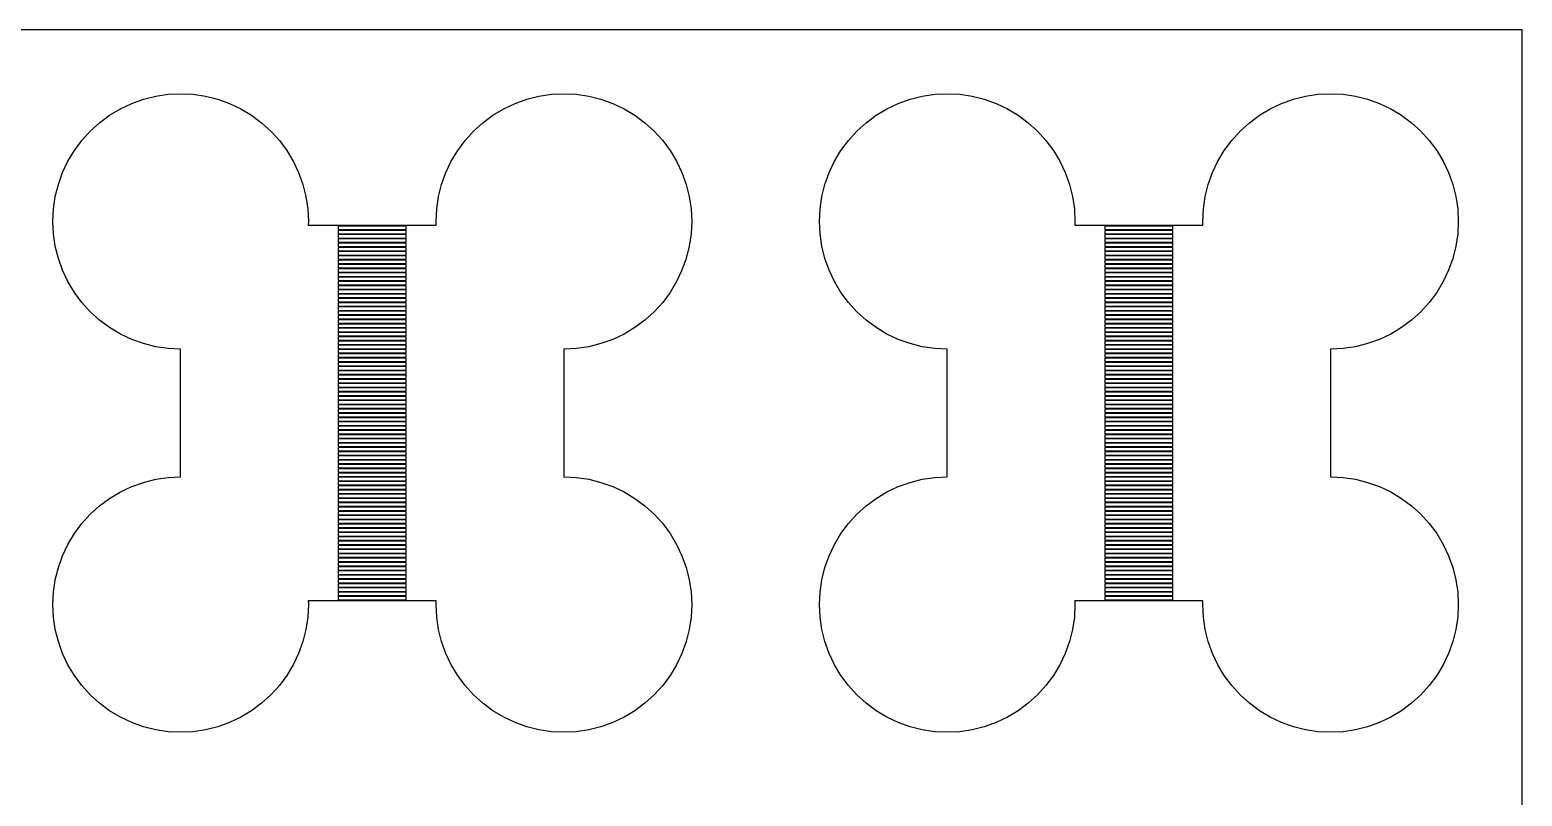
# Model space of a CAD drawing. Header units: metres. Extents: x -4 to 104, y -4 to 68.
# Drawn here: x 85.98 to 103.5, y 58.5 to 67.5 of the extents above; entities that cross this region are included whole.
import ezdxf

# ---------------------------------------------------------------- set-up
doc = ezdxf.new("R2010")
doc.units = ezdxf.units.M

msp = doc.modelspace()

# ---------------------------------------------------------------- linework, layer by layer
for p, q in [((103.5, 67.5), (-4.5, 67.5)), ((103.5, -4.5), (103.5, 67.5)), ((87.0429, 66.5729), (87.176, 66.6358)), ((87.176, 66.6358), (87.3146, 66.6854)), ((87.3146, 66.6854), (87.4574, 66.7212)), ((87.4574, 66.7212), (87.603, 66.7428)), ((87.603, 66.7428), (87.75, 66.75)), ((87.75, 66.75), (87.897, 66.7428)), ((87.897, 66.7428), (88.0426, 66.7212)), ((88.0426, 66.7212), (88.1854, 66.6854)), ((88.1854, 66.6854), (88.324, 66.6358)), ((88.324, 66.6358), (88.4571, 66.5729)), ((91.5429, 66.5729), (91.676, 66.6358)), ((91.676, 66.6358), (91.8146, 66.6854)), ((91.8146, 66.6854), (91.9574, 66.7212)), ((91.9574, 66.7212), (92.103, 66.7428)), ((92.103, 66.7428), (92.25, 66.75)), ((92.25, 66.75), (92.397, 66.7428)), ((92.397, 66.7428), (92.5426, 66.7212)), ((92.5426, 66.7212), (92.6854, 66.6854)), ((92.6854, 66.6854), (92.824, 66.6358)), ((92.824, 66.6358), (92.9571, 66.5729)), ((96.0429, 66.5729), (96.176, 66.6358)), ((96.176, 66.6358), (96.3146, 66.6854)), ((96.3146, 66.6854), (96.4574, 66.7212)), ((96.4574, 66.7212), (96.603, 66.7428)), ((96.603, 66.7428), (96.75, 66.75)), ((96.75, 66.75), (96.897, 66.7428)), ((96.897, 66.7428), (97.0426, 66.7212)), ((97.0426, 66.7212), (97.1854, 66.6854)), ((97.1854, 66.6854), (97.324, 66.6358)), ((97.324, 66.6358), (97.4571, 66.5729)), ((100.543, 66.5729), (100.676, 66.6358)), ((100.676, 66.6358), (100.815, 66.6854)), ((100.815, 66.6854), (100.957, 66.7212)), ((100.957, 66.7212), (101.103, 66.7428)), ((101.103, 66.7428), (101.25, 66.75)), ((101.25, 66.75), (101.397, 66.7428)), ((101.397, 66.7428), (101.543, 66.7212)), ((101.543, 66.7212), (101.685, 66.6854)), ((101.685, 66.6854), (101.824, 66.6358)), ((101.824, 66.6358), (101.957, 66.5729)), ((86.6893, 66.3107), (86.7984, 66.4095)), ((86.7984, 66.4095), (86.9167, 66.4972)), ((86.9167, 66.4972), (87.0429, 66.5729)), ((88.4571, 66.5729), (88.5834, 66.4972)), ((88.5834, 66.4972), (88.7016, 66.4095)), ((88.7016, 66.4095), (88.8107, 66.3107)), ((91.1893, 66.3107), (91.2984, 66.4095)), ((91.2984, 66.4095), (91.4166, 66.4972)), ((91.4166, 66.4972), (91.5429, 66.5729)), ((92.9571, 66.5729), (93.0833, 66.4972)), ((93.0833, 66.4972), (93.2016, 66.4095)), ((93.2016, 66.4095), (93.3107, 66.3107)), ((95.6893, 66.3107), (95.7984, 66.4095)), ((95.7984, 66.4095), (95.9167, 66.4972)), ((95.9167, 66.4972), (96.0429, 66.5729)), ((97.4571, 66.5729), (97.5834, 66.4972)), ((97.5834, 66.4972), (97.7016, 66.4095)), ((97.7016, 66.4095), (97.8107, 66.3107)), ((100.189, 66.3107), (100.298, 66.4095)), ((100.298, 66.4095), (100.417, 66.4972)), ((100.417, 66.4972), (100.543, 66.5729)), ((101.957, 66.5729), (102.083, 66.4972)), ((102.083, 66.4972), (102.202, 66.4095)), ((102.202, 66.4095), (102.311, 66.3107)), ((86.5905, 66.2016), (86.6893, 66.3107)), ((88.8107, 66.3107), (88.9095, 66.2016)), ((91.0905, 66.2016), (91.1893, 66.3107)), ((93.3107, 66.3107), (93.4095, 66.2016)), ((95.5905, 66.2016), (95.6893, 66.3107)), ((97.8107, 66.3107), (97.9095, 66.2016)), ((100.09, 66.2016), (100.189, 66.3107)), ((102.311, 66.3107), (102.41, 66.2016)), ((86.4271, 65.9571), (86.5028, 66.0833)), ((86.5028, 66.0833), (86.5905, 66.2016)), ((88.9095, 66.2016), (88.9972, 66.0833)), ((88.9972, 66.0833), (89.0729, 65.9571)), ((90.9271, 65.9571), (91.0028, 66.0833)), ((91.0028, 66.0833), (91.0905, 66.2016)), ((93.4095, 66.2016), (93.4972, 66.0833)), ((93.4972, 66.0833), (93.5729, 65.9571)), ((95.4271, 65.9571), (95.5028, 66.0833)), ((95.5028, 66.0833), (95.5905, 66.2016)), ((97.9095, 66.2016), (97.9972, 66.0833)), ((97.9972, 66.0833), (98.0729, 65.9571)), ((99.9271, 65.9571), (100.003, 66.0833)), ((100.003, 66.0833), (100.09, 66.2016)), ((102.41, 66.2016), (102.497, 66.0833)), ((102.497, 66.0833), (102.573, 65.9571)), ((86.3642, 65.824), (86.4271, 65.9571)), ((89.0729, 65.9571), (89.1358, 65.824)), ((90.8642, 65.824), (90.9271, 65.9571)), ((93.5729, 65.9571), (93.6358, 65.824)), ((95.3642, 65.824), (95.4271, 65.9571)), ((98.0729, 65.9571), (98.1358, 65.824)), ((99.8642, 65.824), (99.9271, 65.9571)), ((102.573, 65.9571), (102.636, 65.824)), ((86.3146, 65.6854), (86.3642, 65.824)), ((89.1358, 65.824), (89.1854, 65.6854)), ((90.8146, 65.6854), (90.8642, 65.824)), ((93.6358, 65.824), (93.6854, 65.6854)), ((95.3146, 65.6854), (95.3642, 65.824)), ((98.1358, 65.824), (98.1854, 65.6854)), ((99.8146, 65.6854), (99.8642, 65.824)), ((102.636, 65.824), (102.685, 65.6854)), ((86.2572, 65.397), (86.2788, 65.5426)), ((86.2788, 65.5426), (86.3146, 65.6854)), ((89.1854, 65.6854), (89.2212, 65.5426)), ((89.2212, 65.5426), (89.2428, 65.397)), ((90.7572, 65.397), (90.7788, 65.5426)), ((90.7788, 65.5426), (90.8146, 65.6854)), ((93.6854, 65.6854), (93.7212, 65.5426)), ((93.7212, 65.5426), (93.7428, 65.397)), ((95.2572, 65.397), (95.2788, 65.5426)), ((95.2788, 65.5426), (95.3146, 65.6854)), ((98.1854, 65.6854), (98.2212, 65.5426)), ((98.2212, 65.5426), (98.2428, 65.397)), ((99.7572, 65.397), (99.7788, 65.5426)), ((99.7788, 65.5426), (99.8146, 65.6854)), ((102.685, 65.6854), (102.721, 65.5426)), ((102.721, 65.5426), (102.743, 65.397)), ((86.25, 65.25), (86.2572, 65.397)), ((89.2428, 65.397), (89.25, 65.25)), ((90.75, 65.25), (90.7572, 65.397)), ((93.7428, 65.397), (93.75, 65.25)), ((95.25, 65.25), (95.2572, 65.397)), ((98.2428, 65.397), (98.25, 65.25)), ((99.75, 65.25), (99.7572, 65.397)), ((102.743, 65.397), (102.75, 65.25)), ((86.2572, 65.103), (86.25, 65.25)), ((89.25, 65.25), (89.2478, 65.205)), ((89.2478, 65.205), (90.7522, 65.205)), ((90.4, 65.195), (89.6, 65.195)), ((89.6, 65.195), (89.6, 65.155)), ((90.4, 65.155), (90.4, 65.195)), ((90.7522, 65.205), (90.75, 65.25)), ((93.75, 65.25), (93.7428, 65.103)), ((95.2572, 65.103), (95.25, 65.25)), ((98.25, 65.25), (98.2478, 65.205)), ((98.2478, 65.205), (99.7522, 65.205)), ((99.4, 65.195), (98.6, 65.195)), ((98.6, 65.195), (98.6, 65.155)), ((99.4, 65.155), (99.4, 65.195)), ((99.7522, 65.205), (99.75, 65.25)), ((102.75, 65.25), (102.743, 65.103)), ((86.2788, 64.9574), (86.2572, 65.103)), ((89.6, 65.155), (90.4, 65.155)), ((90.4, 65.145), (89.6, 65.145)), ((89.6, 65.145), (89.6, 65.105)), ((89.6, 65.105), (90.4, 65.105)), ((90.4, 65.095), (89.6, 65.095)), ((89.6, 65.095), (89.6, 65.055)), ((89.6, 65.055), (90.4, 65.055)), ((90.4, 65.045), (89.6, 65.045)), ((89.6, 65.045), (89.6, 65.005)), ((89.6, 65.005), (90.4, 65.005)), ((90.4, 65.105), (90.4, 65.145)), ((90.4, 65.055), (90.4, 65.095)), ((90.4, 65.005), (90.4, 65.045)), ((93.7428, 65.103), (93.7212, 64.9574)), ((95.2788, 64.9574), (95.2572, 65.103)), ((98.6, 65.155), (99.4, 65.155)), ((99.4, 65.145), (98.6, 65.145)), ((98.6, 65.145), (98.6, 65.105)), ((98.6, 65.105), (99.4, 65.105)), ((99.4, 65.095), (98.6, 65.095)), ((98.6, 65.095), (98.6, 65.055)), ((98.6, 65.055), (99.4, 65.055)), ((99.4, 65.045), (98.6, 65.045)), ((98.6, 65.045), (98.6, 65.005)), ((98.6, 65.005), (99.4, 65.005)), ((99.4, 65.105), (99.4, 65.145)), ((99.4, 65.055), (99.4, 65.095)), ((99.4, 65.005), (99.4, 65.045)), ((102.743, 65.103), (102.721, 64.9574)), ((86.3146, 64.8146), (86.2788, 64.9574)), ((90.4, 64.995), (89.6, 64.995)), ((89.6, 64.995), (89.6, 64.955)), ((89.6, 64.955), (90.4, 64.955)), ((90.4, 64.945), (89.6, 64.945)), ((89.6, 64.945), (89.6, 64.905)), ((89.6, 64.905), (90.4, 64.905)), ((90.4, 64.895), (89.6, 64.895)), ((89.6, 64.895), (89.6, 64.855)), ((89.6, 64.855), (90.4, 64.855)), ((90.4, 64.845), (89.6, 64.845)), ((89.6, 64.845), (89.6, 64.805)), ((90.4, 64.955), (90.4, 64.995)), ((90.4, 64.905), (90.4, 64.945)), ((90.4, 64.855), (90.4, 64.895)), ((90.4, 64.805), (90.4, 64.845)), ((93.7212, 64.9574), (93.6854, 64.8146)), ((95.3146, 64.8146), (95.2788, 64.9574)), ((99.4, 64.995), (98.6, 64.995)), ((98.6, 64.995), (98.6, 64.955)), ((98.6, 64.955), (99.4, 64.955)), ((99.4, 64.945), (98.6, 64.945)), ((98.6, 64.945), (98.6, 64.905)), ((98.6, 64.905), (99.4, 64.905)), ((99.4, 64.895), (98.6, 64.895)), ((98.6, 64.895), (98.6, 64.855)), ((98.6, 64.855), (99.4, 64.855)), ((99.4, 64.845), (98.6, 64.845)), ((98.6, 64.845), (98.6, 64.805)), ((99.4, 64.955), (99.4, 64.995)), ((99.4, 64.905), (99.4, 64.945)), ((99.4, 64.855), (99.4, 64.895)), ((99.4, 64.805), (99.4, 64.845)), ((102.721, 64.9574), (102.685, 64.8146)), ((86.3642, 64.676), (86.3146, 64.8146)), ((86.4271, 64.5429), (86.3642, 64.676)), ((89.6, 64.805), (90.4, 64.805)), ((90.4, 64.795), (89.6, 64.795)), ((89.6, 64.795), (89.6, 64.755)), ((89.6, 64.755), (90.4, 64.755)), ((90.4, 64.745), (89.6, 64.745)), ((89.6, 64.745), (89.6, 64.705)), ((89.6, 64.705), (90.4, 64.705)), ((90.4, 64.695), (89.6, 64.695)), ((89.6, 64.695), (89.6, 64.655)), ((89.6, 64.655), (90.4, 64.655)), ((90.4, 64.755), (90.4, 64.795)), ((90.4, 64.705), (90.4, 64.745)), ((90.4, 64.655), (90.4, 64.695)), ((93.6358, 64.676), (93.5729, 64.5429)), ((93.6854, 64.8146), (93.6358, 64.676)), ((95.3642, 64.676), (95.3146, 64.8146)), ((95.4271, 64.5429), (95.3642, 64.676)), ((98.6, 64.805), (99.4, 64.805)), ((99.4, 64.795), (98.6, 64.795)), ((98.6, 64.795), (98.6, 64.755)), ((98.6, 64.755), (99.4, 64.755)), ((99.4, 64.745), (98.6, 64.745)), ((98.6, 64.745), (98.6, 64.705)), ((98.6, 64.705), (99.4, 64.705)), ((99.4, 64.695), (98.6, 64.695)), ((98.6, 64.695), (98.6, 64.655)), ((98.6, 64.655), (99.4, 64.655)), ((99.4, 64.755), (99.4, 64.795)), ((99.4, 64.705), (99.4, 64.745)), ((99.4, 64.655), (99.4, 64.695)), ((102.636, 64.676), (102.573, 64.5429)), ((102.685, 64.8146), (102.636, 64.676)), ((86.5028, 64.4166), (86.4271, 64.5429)), ((90.4, 64.645), (89.6, 64.645)), ((89.6, 64.645), (89.6, 64.605)), ((89.6, 64.605), (90.4, 64.605)), ((90.4, 64.595), (89.6, 64.595)), ((89.6, 64.595), (89.6, 64.555)), ((89.6, 64.555), (90.4, 64.555)), ((90.4, 64.545), (89.6, 64.545)), ((89.6, 64.545), (89.6, 64.505)), ((89.6, 64.505), (90.4, 64.505)), ((90.4, 64.495), (89.6, 64.495)), ((89.6, 64.495), (89.6, 64.455)), ((90.4, 64.605), (90.4, 64.645)), ((90.4, 64.555), (90.4, 64.595)), ((90.4, 64.505), (90.4, 64.545)), ((90.4, 64.455), (90.4, 64.495)), ((93.5729, 64.5429), (93.4972, 64.4166)), ((95.5028, 64.4166), (95.4271, 64.5429)), ((99.4, 64.645), (98.6, 64.645)), ((98.6, 64.645), (98.6, 64.605)), ((98.6, 64.605), (99.4, 64.605)), ((99.4, 64.595), (98.6, 64.595)), ((98.6, 64.595), (98.6, 64.555)), ((98.6, 64.555), (99.4, 64.555)), ((99.4, 64.545), (98.6, 64.545)), ((98.6, 64.545), (98.6, 64.505)), ((98.6, 64.505), (99.4, 64.505)), ((99.4, 64.495), (98.6, 64.495)), ((98.6, 64.495), (98.6, 64.455)), ((99.4, 64.605), (99.4, 64.645)), ((99.4, 64.555), (99.4, 64.595)), ((99.4, 64.505), (99.4, 64.545)), ((99.4, 64.455), (99.4, 64.495)), ((102.573, 64.5429), (102.497, 64.4166)), ((86.5905, 64.2984), (86.5028, 64.4166)), ((86.6893, 64.1893), (86.5905, 64.2984)), ((89.6, 64.455), (90.4, 64.455)), ((90.4, 64.445), (89.6, 64.445)), ((89.6, 64.445), (89.6, 64.405)), ((89.6, 64.405), (90.4, 64.405)), ((90.4, 64.395), (89.6, 64.395)), ((89.6, 64.395), (89.6, 64.355)), ((89.6, 64.355), (90.4, 64.355)), ((90.4, 64.345), (89.6, 64.345)), ((89.6, 64.345), (89.6, 64.305)), ((89.6, 64.305), (90.4, 64.305)), ((90.4, 64.405), (90.4, 64.445)), ((90.4, 64.355), (90.4, 64.395)), ((90.4, 64.305), (90.4, 64.345)), ((93.4095, 64.2984), (93.3107, 64.1893)), ((93.4972, 64.4166), (93.4095, 64.2984)), ((95.5905, 64.2984), (95.5028, 64.4166)), ((95.6893, 64.1893), (95.5905, 64.2984)), ((98.6, 64.455), (99.4, 64.455)), ((99.4, 64.445), (98.6, 64.445)), ((98.6, 64.445), (98.6, 64.405)), ((98.6, 64.405), (99.4, 64.405)), ((99.4, 64.395), (98.6, 64.395)), ((98.6, 64.395), (98.6, 64.355)), ((98.6, 64.355), (99.4, 64.355)), ((99.4, 64.345), (98.6, 64.345)), ((98.6, 64.345), (98.6, 64.305)), ((98.6, 64.305), (99.4, 64.305)), ((99.4, 64.405), (99.4, 64.445)), ((99.4, 64.355), (99.4, 64.395)), ((99.4, 64.305), (99.4, 64.345)), ((102.41, 64.2984), (102.311, 64.1893)), ((102.497, 64.4166), (102.41, 64.2984)), ((86.7984, 64.0905), (86.6893, 64.1893)), ((90.4, 64.295), (89.6, 64.295)), ((89.6, 64.295), (89.6, 64.255)), ((89.6, 64.255), (90.4, 64.255)), ((90.4, 64.245), (89.6, 64.245)), ((89.6, 64.245), (89.6, 64.205)), ((89.6, 64.205), (90.4, 64.205)), ((90.4, 64.195), (89.6, 64.195)), ((89.6, 64.195), (89.6, 64.155)), ((89.6, 64.155), (90.4, 64.155)), ((90.4, 64.145), (89.6, 64.145)), ((89.6, 64.145), (89.6, 64.105)), ((90.4, 64.255), (90.4, 64.295)), ((90.4, 64.205), (90.4, 64.245)), ((90.4, 64.155), (90.4, 64.195)), ((90.4, 64.105), (90.4, 64.145)), ((93.3107, 64.1893), (93.2016, 64.0905)), ((95.7984, 64.0905), (95.6893, 64.1893)), ((99.4, 64.295), (98.6, 64.295)), ((98.6, 64.295), (98.6, 64.255)), ((98.6, 64.255), (99.4, 64.255)), ((99.4, 64.245), (98.6, 64.245)), ((98.6, 64.245), (98.6, 64.205)), ((98.6, 64.205), (99.4, 64.205)), ((99.4, 64.195), (98.6, 64.195)), ((98.6, 64.195), (98.6, 64.155)), ((98.6, 64.155), (99.4, 64.155)), ((99.4, 64.145), (98.6, 64.145)), ((98.6, 64.145), (98.6, 64.105)), ((99.4, 64.255), (99.4, 64.295)), ((99.4, 64.205), (99.4, 64.245)), ((99.4, 64.155), (99.4, 64.195)), ((99.4, 64.105), (99.4, 64.145)), ((102.311, 64.1893), (102.202, 64.0905)), ((86.9167, 64.0028), (86.7984, 64.0905)), ((87.0429, 63.9271), (86.9167, 64.0028)), ((89.6, 64.105), (90.4, 64.105)), ((90.4, 64.095), (89.6, 64.095)), ((89.6, 64.095), (89.6, 64.055)), ((89.6, 64.055), (90.4, 64.055)), ((90.4, 64.045), (89.6, 64.045)), ((89.6, 64.045), (89.6, 64.005)), ((89.6, 64.005), (90.4, 64.005)), ((90.4, 63.995), (89.6, 63.995)), ((89.6, 63.995), (89.6, 63.955)), ((89.6, 63.955), (90.4, 63.955)), ((90.4, 64.055), (90.4, 64.095)), ((90.4, 64.005), (90.4, 64.045)), ((90.4, 63.955), (90.4, 63.995)), ((93.0833, 64.0028), (92.9571, 63.9271)), ((93.2016, 64.0905), (93.0833, 64.0028)), ((95.9167, 64.0028), (95.7984, 64.0905)), ((96.0429, 63.9271), (95.9167, 64.0028)), ((98.6, 64.105), (99.4, 64.105)), ((99.4, 64.095), (98.6, 64.095)), ((98.6, 64.095), (98.6, 64.055)), ((98.6, 64.055), (99.4, 64.055)), ((99.4, 64.045), (98.6, 64.045)), ((98.6, 64.045), (98.6, 64.005)), ((98.6, 64.005), (99.4, 64.005)), ((99.4, 63.995), (98.6, 63.995)), ((98.6, 63.995), (98.6, 63.955)), ((98.6, 63.955), (99.4, 63.955)), ((99.4, 64.055), (99.4, 64.095)), ((99.4, 64.005), (99.4, 64.045)), ((99.4, 63.955), (99.4, 63.995)), ((102.083, 64.0028), (101.957, 63.9271)), ((102.202, 64.0905), (102.083, 64.0028)), ((87.176, 63.8642), (87.0429, 63.9271)), ((87.3146, 63.8146), (87.176, 63.8642)), ((87.4574, 63.7788), (87.3146, 63.8146)), ((87.603, 63.7572), (87.4574, 63.7788)), ((90.4, 63.945), (89.6, 63.945)), ((89.6, 63.945), (89.6, 63.905)), ((89.6, 63.905), (90.4, 63.905)), ((90.4, 63.895), (89.6, 63.895)), ((89.6, 63.895), (89.6, 63.855)), ((89.6, 63.855), (90.4, 63.855)), ((90.4, 63.845), (89.6, 63.845)), ((89.6, 63.845), (89.6, 63.805)), ((89.6, 63.805), (90.4, 63.805)), ((90.4, 63.795), (89.6, 63.795)), ((89.6, 63.795), (89.6, 63.755)), ((90.4, 63.905), (90.4, 63.945)), ((90.4, 63.855), (90.4, 63.895)), ((90.4, 63.805), (90.4, 63.845)), ((90.4, 63.755), (90.4, 63.795)), ((92.5426, 63.7788), (92.397, 63.7572)), ((92.6854, 63.8146), (92.5426, 63.7788)), ((92.824, 63.8642), (92.6854, 63.8146)), ((92.9571, 63.9271), (92.824, 63.8642)), ((96.176, 63.8642), (96.0429, 63.9271)), ((96.3146, 63.8146), (96.176, 63.8642)), ((96.4574, 63.7788), (96.3146, 63.8146)), ((96.603, 63.7572), (96.4574, 63.7788)), ((99.4, 63.945), (98.6, 63.945)), ((98.6, 63.945), (98.6, 63.905)), ((98.6, 63.905), (99.4, 63.905)), ((99.4, 63.895), (98.6, 63.895)), ((98.6, 63.895), (98.6, 63.855)), ((98.6, 63.855), (99.4, 63.855)), ((99.4, 63.845), (98.6, 63.845)), ((98.6, 63.845), (98.6, 63.805)), ((98.6, 63.805), (99.4, 63.805)), ((99.4, 63.795), (98.6, 63.795)), ((98.6, 63.795), (98.6, 63.755)), ((99.4, 63.905), (99.4, 63.945)), ((99.4, 63.855), (99.4, 63.895)), ((99.4, 63.805), (99.4, 63.845)), ((99.4, 63.755), (99.4, 63.795)), ((101.543, 63.7788), (101.397, 63.7572)), ((101.685, 63.8146), (101.543, 63.7788)), ((101.824, 63.8642), (101.685, 63.8146)), ((101.957, 63.9271), (101.824, 63.8642)), ((87.75, 63.75), (87.603, 63.7572)), ((87.75, 62.25), (87.75, 63.75)), ((89.6, 63.755), (90.4, 63.755)), ((90.4, 63.745), (89.6, 63.745)), ((89.6, 63.745), (89.6, 63.705)), ((89.6, 63.705), (90.4, 63.705)), ((90.4, 63.695), (89.6, 63.695)), ((89.6, 63.695), (89.6, 63.655)), ((89.6, 63.655), (90.4, 63.655)), ((90.4, 63.645), (89.6, 63.645)), ((89.6, 63.645), (89.6, 63.605)), ((89.6, 63.605), (90.4, 63.605)), ((90.4, 63.705), (90.4, 63.745)), ((90.4, 63.655), (90.4, 63.695)), ((90.4, 63.605), (90.4, 63.645)), ((92.397, 63.7572), (92.25, 63.75)), ((92.25, 63.75), (92.25, 62.25)), ((96.75, 63.75), (96.603, 63.7572)), ((96.75, 62.25), (96.75, 63.75)), ((98.6, 63.755), (99.4, 63.755)), ((99.4, 63.745), (98.6, 63.745)), ((98.6, 63.745), (98.6, 63.705)), ((98.6, 63.705), (99.4, 63.705)), ((99.4, 63.695), (98.6, 63.695)), ((98.6, 63.695), (98.6, 63.655)), ((98.6, 63.655), (99.4, 63.655)), ((99.4, 63.645), (98.6, 63.645)), ((98.6, 63.645), (98.6, 63.605)), ((98.6, 63.605), (99.4, 63.605)), ((99.4, 63.705), (99.4, 63.745)), ((99.4, 63.655), (99.4, 63.695)), ((99.4, 63.605), (99.4, 63.645)), ((101.397, 63.7572), (101.25, 63.75)), ((101.25, 63.75), (101.25, 62.25)), ((90.4, 63.595), (89.6, 63.595)), ((89.6, 63.595), (89.6, 63.555)), ((89.6, 63.555), (90.4, 63.555)), ((90.4, 63.545), (89.6, 63.545)), ((89.6, 63.545), (89.6, 63.505)), ((89.6, 63.505), (90.4, 63.505)), ((90.4, 63.495), (89.6, 63.495)), ((89.6, 63.495), (89.6, 63.455)), ((89.6, 63.455), (90.4, 63.455)), ((90.4, 63.445), (89.6, 63.445)), ((89.6, 63.445), (89.6, 63.405)), ((90.4, 63.555), (90.4, 63.595)), ((90.4, 63.505), (90.4, 63.545)), ((90.4, 63.455), (90.4, 63.495)), ((90.4, 63.405), (90.4, 63.445)), ((99.4, 63.595), (98.6, 63.595)), ((98.6, 63.595), (98.6, 63.555)), ((98.6, 63.555), (99.4, 63.555)), ((99.4, 63.545), (98.6, 63.545)), ((98.6, 63.545), (98.6, 63.505)), ((98.6, 63.505), (99.4, 63.505)), ((99.4, 63.495), (98.6, 63.495)), ((98.6, 63.495), (98.6, 63.455)), ((98.6, 63.455), (99.4, 63.455)), ((99.4, 63.445), (98.6, 63.445)), ((98.6, 63.445), (98.6, 63.405)), ((99.4, 63.555), (99.4, 63.595)), ((99.4, 63.505), (99.4, 63.545)), ((99.4, 63.455), (99.4, 63.495)), ((99.4, 63.405), (99.4, 63.445)), ((89.6, 63.405), (90.4, 63.405)), ((90.4, 63.395), (89.6, 63.395)), ((89.6, 63.395), (89.6, 63.355)), ((89.6, 63.355), (90.4, 63.355)), ((90.4, 63.345), (89.6, 63.345)), ((89.6, 63.345), (89.6, 63.305)), ((89.6, 63.305), (90.4, 63.305)), ((90.4, 63.295), (89.6, 63.295)), ((89.6, 63.295), (89.6, 63.255)), ((89.6, 63.255), (90.4, 63.255)), ((90.4, 63.355), (90.4, 63.395)), ((90.4, 63.305), (90.4, 63.345)), ((90.4, 63.255), (90.4, 63.295)), ((98.6, 63.405), (99.4, 63.405)), ((99.4, 63.395), (98.6, 63.395)), ((98.6, 63.395), (98.6, 63.355)), ((98.6, 63.355), (99.4, 63.355)), ((99.4, 63.345), (98.6, 63.345)), ((98.6, 63.345), (98.6, 63.305)), ((98.6, 63.305), (99.4, 63.305)), ((99.4, 63.295), (98.6, 63.295)), ((98.6, 63.295), (98.6, 63.255)), ((98.6, 63.255), (99.4, 63.255)), ((99.4, 63.355), (99.4, 63.395)), ((99.4, 63.305), (99.4, 63.345)), ((99.4, 63.255), (99.4, 63.295)), ((90.4, 63.245), (89.6, 63.245)), ((89.6, 63.245), (89.6, 63.205)), ((89.6, 63.205), (90.4, 63.205)), ((90.4, 63.195), (89.6, 63.195)), ((89.6, 63.195), (89.6, 63.155)), ((89.6, 63.155), (90.4, 63.155)), ((90.4, 63.145), (89.6, 63.145)), ((89.6, 63.145), (89.6, 63.105)), ((89.6, 63.105), (90.4, 63.105)), ((90.4, 63.095), (89.6, 63.095)), ((89.6, 63.095), (89.6, 63.055)), ((90.4, 63.205), (90.4, 63.245)), ((90.4, 63.155), (90.4, 63.195)), ((90.4, 63.105), (90.4, 63.145)), ((90.4, 63.055), (90.4, 63.095)), ((99.4, 63.245), (98.6, 63.245)), ((98.6, 63.245), (98.6, 63.205)), ((98.6, 63.205), (99.4, 63.205)), ((99.4, 63.195), (98.6, 63.195)), ((98.6, 63.195), (98.6, 63.155)), ((98.6, 63.155), (99.4, 63.155)), ((99.4, 63.145), (98.6, 63.145)), ((98.6, 63.145), (98.6, 63.105)), ((98.6, 63.105), (99.4, 63.105)), ((99.4, 63.095), (98.6, 63.095)), ((98.6, 63.095), (98.6, 63.055)), ((99.4, 63.205), (99.4, 63.245)), ((99.4, 63.155), (99.4, 63.195)), ((99.4, 63.105), (99.4, 63.145)), ((99.4, 63.055), (99.4, 63.095)), ((89.6, 63.055), (90.4, 63.055)), ((90.4, 63.045), (89.6, 63.045)), ((89.6, 63.045), (89.6, 63.005)), ((89.6, 63.005), (90.4, 63.005)), ((90.4, 62.995), (89.6, 62.995)), ((89.6, 62.995), (89.6, 62.955)), ((89.6, 62.955), (90.4, 62.955)), ((90.4, 62.945), (89.6, 62.945)), ((89.6, 62.945), (89.6, 62.905)), ((89.6, 62.905), (90.4, 62.905)), ((90.4, 63.005), (90.4, 63.045)), ((90.4, 62.955), (90.4, 62.995)), ((90.4, 62.905), (90.4, 62.945)), ((98.6, 63.055), (99.4, 63.055)), ((99.4, 63.045), (98.6, 63.045)), ((98.6, 63.045), (98.6, 63.005)), ((98.6, 63.005), (99.4, 63.005)), ((99.4, 62.995), (98.6, 62.995)), ((98.6, 62.995), (98.6, 62.955)), ((98.6, 62.955), (99.4, 62.955)), ((99.4, 62.945), (98.6, 62.945)), ((98.6, 62.945), (98.6, 62.905)), ((98.6, 62.905), (99.4, 62.905)), ((99.4, 63.005), (99.4, 63.045)), ((99.4, 62.955), (99.4, 62.995)), ((99.4, 62.905), (99.4, 62.945)), ((90.4, 62.895), (89.6, 62.895)), ((89.6, 62.895), (89.6, 62.855)), ((89.6, 62.855), (90.4, 62.855)), ((90.4, 62.845), (89.6, 62.845)), ((89.6, 62.845), (89.6, 62.805)), ((89.6, 62.805), (90.4, 62.805)), ((90.4, 62.795), (89.6, 62.795)), ((89.6, 62.795), (89.6, 62.755)), ((89.6, 62.755), (90.4, 62.755)), ((90.4, 62.745), (89.6, 62.745)), ((89.6, 62.745), (89.6, 62.705)), ((90.4, 62.855), (90.4, 62.895)), ((90.4, 62.805), (90.4, 62.845)), ((90.4, 62.755), (90.4, 62.795)), ((90.4, 62.705), (90.4, 62.745)), ((99.4, 62.895), (98.6, 62.895)), ((98.6, 62.895), (98.6, 62.855)), ((98.6, 62.855), (99.4, 62.855)), ((99.4, 62.845), (98.6, 62.845)), ((98.6, 62.845), (98.6, 62.805)), ((98.6, 62.805), (99.4, 62.805)), ((99.4, 62.795), (98.6, 62.795)), ((98.6, 62.795), (98.6, 62.755)), ((98.6, 62.755), (99.4, 62.755)), ((99.4, 62.745), (98.6, 62.745)), ((98.6, 62.745), (98.6, 62.705)), ((99.4, 62.855), (99.4, 62.895)), ((99.4, 62.805), (99.4, 62.845)), ((99.4, 62.755), (99.4, 62.795)), ((99.4, 62.705), (99.4, 62.745)), ((89.6, 62.705), (90.4, 62.705)), ((90.4, 62.695), (89.6, 62.695)), ((89.6, 62.695), (89.6, 62.655)), ((89.6, 62.655), (90.4, 62.655)), ((90.4, 62.645), (89.6, 62.645)), ((89.6, 62.645), (89.6, 62.605)), ((89.6, 62.605), (90.4, 62.605)), ((90.4, 62.595), (89.6, 62.595)), ((89.6, 62.595), (89.6, 62.555)), ((89.6, 62.555), (90.4, 62.555)), ((90.4, 62.655), (90.4, 62.695)), ((90.4, 62.605), (90.4, 62.645)), ((90.4, 62.555), (90.4, 62.595)), ((98.6, 62.705), (99.4, 62.705)), ((99.4, 62.695), (98.6, 62.695)), ((98.6, 62.695), (98.6, 62.655)), ((98.6, 62.655), (99.4, 62.655)), ((99.4, 62.645), (98.6, 62.645)), ((98.6, 62.645), (98.6, 62.605)), ((98.6, 62.605), (99.4, 62.605)), ((99.4, 62.595), (98.6, 62.595)), ((98.6, 62.595), (98.6, 62.555)), ((98.6, 62.555), (99.4, 62.555)), ((99.4, 62.655), (99.4, 62.695)), ((99.4, 62.605), (99.4, 62.645)), ((99.4, 62.555), (99.4, 62.595)), ((90.4, 62.545), (89.6, 62.545)), ((89.6, 62.545), (89.6, 62.505)), ((89.6, 62.505), (90.4, 62.505)), ((90.4, 62.495), (89.6, 62.495)), ((89.6, 62.495), (89.6, 62.455)), ((89.6, 62.455), (90.4, 62.455)), ((90.4, 62.445), (89.6, 62.445)), ((89.6, 62.445), (89.6, 62.405)), ((89.6, 62.405), (90.4, 62.405)), ((90.4, 62.395), (89.6, 62.395)), ((89.6, 62.395), (89.6, 62.355)), ((90.4, 62.505), (90.4, 62.545)), ((90.4, 62.455), (90.4, 62.495)), ((90.4, 62.405), (90.4, 62.445)), ((90.4, 62.355), (90.4, 62.395)), ((99.4, 62.545), (98.6, 62.545)), ((98.6, 62.545), (98.6, 62.505)), ((98.6, 62.505), (99.4, 62.505)), ((99.4, 62.495), (98.6, 62.495)), ((98.6, 62.495), (98.6, 62.455)), ((98.6, 62.455), (99.4, 62.455)), ((99.4, 62.445), (98.6, 62.445)), ((98.6, 62.445), (98.6, 62.405)), ((98.6, 62.405), (99.4, 62.405)), ((99.4, 62.395), (98.6, 62.395)), ((98.6, 62.395), (98.6, 62.355)), ((99.4, 62.505), (99.4, 62.545)), ((99.4, 62.455), (99.4, 62.495)), ((99.4, 62.405), (99.4, 62.445)), ((99.4, 62.355), (99.4, 62.395)), ((87.3146, 62.1854), (87.4574, 62.2212)), ((87.4574, 62.2212), (87.603, 62.2428)), ((87.603, 62.2428), (87.75, 62.25)), ((89.6, 62.355), (90.4, 62.355)), ((90.4, 62.345), (89.6, 62.345)), ((89.6, 62.345), (89.6, 62.305)), ((89.6, 62.305), (90.4, 62.305)), ((90.4, 62.295), (89.6, 62.295)), ((89.6, 62.295), (89.6, 62.255)), ((89.6, 62.255), (90.4, 62.255)), ((90.4, 62.245), (89.6, 62.245)), ((89.6, 62.245), (89.6, 62.205)), ((89.6, 62.205), (90.4, 62.205)), ((90.4, 62.305), (90.4, 62.345)), ((90.4, 62.255), (90.4, 62.295)), ((90.4, 62.205), (90.4, 62.245)), ((92.25, 62.25), (92.397, 62.2428)), ((92.397, 62.2428), (92.5426, 62.2212)), ((92.5426, 62.2212), (92.6854, 62.1854)), ((96.3146, 62.1854), (96.4574, 62.2212)), ((96.4574, 62.2212), (96.603, 62.2428)), ((96.603, 62.2428), (96.75, 62.25)), ((98.6, 62.355), (99.4, 62.355)), ((99.4, 62.345), (98.6, 62.345)), ((98.6, 62.345), (98.6, 62.305)), ((98.6, 62.305), (99.4, 62.305)), ((99.4, 62.295), (98.6, 62.295)), ((98.6, 62.295), (98.6, 62.255)), ((98.6, 62.255), (99.4, 62.255)), ((99.4, 62.245), (98.6, 62.245)), ((98.6, 62.245), (98.6, 62.205)), ((98.6, 62.205), (99.4, 62.205)), ((99.4, 62.305), (99.4, 62.345)), ((99.4, 62.255), (99.4, 62.295)), ((99.4, 62.205), (99.4, 62.245)), ((101.25, 62.25), (101.397, 62.2428)), ((101.397, 62.2428), (101.543, 62.2212)), ((101.543, 62.2212), (101.685, 62.1854)), ((86.9167, 61.9972), (87.0429, 62.0729)), ((87.0429, 62.0729), (87.176, 62.1358)), ((87.176, 62.1358), (87.3146, 62.1854)), ((90.4, 62.195), (89.6, 62.195)), ((89.6, 62.195), (89.6, 62.155)), ((89.6, 62.155), (90.4, 62.155)), ((90.4, 62.145), (89.6, 62.145)), ((89.6, 62.145), (89.6, 62.105)), ((89.6, 62.105), (90.4, 62.105)), ((90.4, 62.095), (89.6, 62.095)), ((89.6, 62.095), (89.6, 62.055)), ((89.6, 62.055), (90.4, 62.055)), ((90.4, 62.045), (89.6, 62.045)), ((89.6, 62.045), (89.6, 62.005)), ((90.4, 62.155), (90.4, 62.195)), ((90.4, 62.105), (90.4, 62.145)), ((90.4, 62.055), (90.4, 62.095)), ((90.4, 62.005), (90.4, 62.045)), ((92.6854, 62.1854), (92.824, 62.1358)), ((92.824, 62.1358), (92.9571, 62.0729)), ((92.9571, 62.0729), (93.0833, 61.9972)), ((95.9167, 61.9972), (96.0429, 62.0729)), ((96.0429, 62.0729), (96.176, 62.1358)), ((96.176, 62.1358), (96.3146, 62.1854)), ((99.4, 62.195), (98.6, 62.195)), ((98.6, 62.195), (98.6, 62.155)), ((98.6, 62.155), (99.4, 62.155)), ((99.4, 62.145), (98.6, 62.145)), ((98.6, 62.145), (98.6, 62.105)), ((98.6, 62.105), (99.4, 62.105)), ((99.4, 62.095), (98.6, 62.095)), ((98.6, 62.095), (98.6, 62.055)), ((98.6, 62.055), (99.4, 62.055)), ((99.4, 62.045), (98.6, 62.045)), ((98.6, 62.045), (98.6, 62.005)), ((99.4, 62.155), (99.4, 62.195)), ((99.4, 62.105), (99.4, 62.145)), ((99.4, 62.055), (99.4, 62.095)), ((99.4, 62.005), (99.4, 62.045)), ((101.685, 62.1854), (101.824, 62.1358)), ((101.824, 62.1358), (101.957, 62.0729)), ((101.957, 62.0729), (102.083, 61.9972)), ((86.6893, 61.8107), (86.7984, 61.9095)), ((86.7984, 61.9095), (86.9167, 61.9972)), ((89.6, 62.005), (90.4, 62.005)), ((90.4, 61.995), (89.6, 61.995)), ((89.6, 61.995), (89.6, 61.955)), ((89.6, 61.955), (90.4, 61.955)), ((90.4, 61.945), (89.6, 61.945)), ((89.6, 61.945), (89.6, 61.905)), ((89.6, 61.905), (90.4, 61.905)), ((90.4, 61.895), (89.6, 61.895)), ((89.6, 61.895), (89.6, 61.855)), ((89.6, 61.855), (90.4, 61.855)), ((90.4, 61.955), (90.4, 61.995)), ((90.4, 61.905), (90.4, 61.945)), ((90.4, 61.855), (90.4, 61.895)), ((93.0833, 61.9972), (93.2016, 61.9095)), ((93.2016, 61.9095), (93.3107, 61.8107)), ((95.6893, 61.8107), (95.7984, 61.9095)), ((95.7984, 61.9095), (95.9167, 61.9972)), ((98.6, 62.005), (99.4, 62.005)), ((99.4, 61.995), (98.6, 61.995)), ((98.6, 61.995), (98.6, 61.955)), ((98.6, 61.955), (99.4, 61.955)), ((99.4, 61.945), (98.6, 61.945)), ((98.6, 61.945), (98.6, 61.905)), ((98.6, 61.905), (99.4, 61.905)), ((99.4, 61.895), (98.6, 61.895)), ((98.6, 61.895), (98.6, 61.855)), ((98.6, 61.855), (99.4, 61.855)), ((99.4, 61.955), (99.4, 61.995)), ((99.4, 61.905), (99.4, 61.945)), ((99.4, 61.855), (99.4, 61.895)), ((102.083, 61.9972), (102.202, 61.9095)), ((102.202, 61.9095), (102.311, 61.8107)), ((86.5028, 61.5834), (86.5905, 61.7016)), ((86.5905, 61.7016), (86.6893, 61.8107)), ((90.4, 61.845), (89.6, 61.845)), ((89.6, 61.845), (89.6, 61.805)), ((89.6, 61.805), (90.4, 61.805)), ((90.4, 61.795), (89.6, 61.795)), ((89.6, 61.795), (89.6, 61.755)), ((89.6, 61.755), (90.4, 61.755)), ((90.4, 61.745), (89.6, 61.745)), ((89.6, 61.745), (89.6, 61.705)), ((89.6, 61.705), (90.4, 61.705)), ((90.4, 61.695), (89.6, 61.695)), ((89.6, 61.695), (89.6, 61.655)), ((90.4, 61.805), (90.4, 61.845)), ((90.4, 61.755), (90.4, 61.795)), ((90.4, 61.705), (90.4, 61.745)), ((90.4, 61.655), (90.4, 61.695)), ((93.3107, 61.8107), (93.4095, 61.7016)), ((93.4095, 61.7016), (93.4972, 61.5834)), ((95.5028, 61.5834), (95.5905, 61.7016)), ((95.5905, 61.7016), (95.6893, 61.8107)), ((99.4, 61.845), (98.6, 61.845)), ((98.6, 61.845), (98.6, 61.805)), ((98.6, 61.805), (99.4, 61.805)), ((99.4, 61.795), (98.6, 61.795)), ((98.6, 61.795), (98.6, 61.755)), ((98.6, 61.755), (99.4, 61.755)), ((99.4, 61.745), (98.6, 61.745)), ((98.6, 61.745), (98.6, 61.705)), ((98.6, 61.705), (99.4, 61.705)), ((99.4, 61.695), (98.6, 61.695)), ((98.6, 61.695), (98.6, 61.655)), ((99.4, 61.805), (99.4, 61.845)), ((99.4, 61.755), (99.4, 61.795)), ((99.4, 61.705), (99.4, 61.745)), ((99.4, 61.655), (99.4, 61.695)), ((102.311, 61.8107), (102.41, 61.7016)), ((102.41, 61.7016), (102.497, 61.5834)), ((86.4271, 61.4571), (86.5028, 61.5834)), ((89.6, 61.655), (90.4, 61.655)), ((90.4, 61.645), (89.6, 61.645)), ((89.6, 61.645), (89.6, 61.605)), ((89.6, 61.605), (90.4, 61.605)), ((90.4, 61.595), (89.6, 61.595)), ((89.6, 61.595), (89.6, 61.555)), ((89.6, 61.555), (90.4, 61.555)), ((90.4, 61.545), (89.6, 61.545)), ((89.6, 61.545), (89.6, 61.505)), ((89.6, 61.505), (90.4, 61.505)), ((90.4, 61.605), (90.4, 61.645)), ((90.4, 61.555), (90.4, 61.595)), ((90.4, 61.505), (90.4, 61.545)), ((93.4972, 61.5834), (93.5729, 61.4571)), ((95.4271, 61.4571), (95.5028, 61.5834)), ((98.6, 61.655), (99.4, 61.655)), ((99.4, 61.645), (98.6, 61.645)), ((98.6, 61.645), (98.6, 61.605)), ((98.6, 61.605), (99.4, 61.605)), ((99.4, 61.595), (98.6, 61.595)), ((98.6, 61.595), (98.6, 61.555)), ((98.6, 61.555), (99.4, 61.555)), ((99.4, 61.545), (98.6, 61.545)), ((98.6, 61.545), (98.6, 61.505)), ((98.6, 61.505), (99.4, 61.505)), ((99.4, 61.605), (99.4, 61.645)), ((99.4, 61.555), (99.4, 61.595)), ((99.4, 61.505), (99.4, 61.545)), ((102.497, 61.5834), (102.573, 61.4571)), ((86.3146, 61.1854), (86.3642, 61.324)), ((86.3642, 61.324), (86.4271, 61.4571)), ((90.4, 61.495), (89.6, 61.495)), ((89.6, 61.495), (89.6, 61.455)), ((89.6, 61.455), (90.4, 61.455)), ((90.4, 61.445), (89.6, 61.445)), ((89.6, 61.445), (89.6, 61.405)), ((89.6, 61.405), (90.4, 61.405)), ((90.4, 61.395), (89.6, 61.395)), ((89.6, 61.395), (89.6, 61.355)), ((89.6, 61.355), (90.4, 61.355)), ((90.4, 61.345), (89.6, 61.345)), ((89.6, 61.345), (89.6, 61.305)), ((90.4, 61.455), (90.4, 61.495)), ((90.4, 61.405), (90.4, 61.445)), ((90.4, 61.355), (90.4, 61.395)), ((90.4, 61.305), (90.4, 61.345)), ((93.5729, 61.4571), (93.6358, 61.324)), ((93.6358, 61.324), (93.6854, 61.1854)), ((95.3146, 61.1854), (95.3642, 61.324)), ((95.3642, 61.324), (95.4271, 61.4571)), ((99.4, 61.495), (98.6, 61.495)), ((98.6, 61.495), (98.6, 61.455)), ((98.6, 61.455), (99.4, 61.455)), ((99.4, 61.445), (98.6, 61.445)), ((98.6, 61.445), (98.6, 61.405)), ((98.6, 61.405), (99.4, 61.405)), ((99.4, 61.395), (98.6, 61.395)), ((98.6, 61.395), (98.6, 61.355)), ((98.6, 61.355), (99.4, 61.355)), ((99.4, 61.345), (98.6, 61.345)), ((98.6, 61.345), (98.6, 61.305)), ((99.4, 61.455), (99.4, 61.495)), ((99.4, 61.405), (99.4, 61.445)), ((99.4, 61.355), (99.4, 61.395)), ((99.4, 61.305), (99.4, 61.345)), ((102.573, 61.4571), (102.636, 61.324)), ((102.636, 61.324), (102.685, 61.1854)), ((86.2788, 61.0426), (86.3146, 61.1854)), ((89.6, 61.305), (90.4, 61.305)), ((90.4, 61.295), (89.6, 61.295)), ((89.6, 61.295), (89.6, 61.255)), ((89.6, 61.255), (90.4, 61.255)), ((90.4, 61.245), (89.6, 61.245)), ((89.6, 61.245), (89.6, 61.205)), ((89.6, 61.205), (90.4, 61.205)), ((90.4, 61.195), (89.6, 61.195)), ((89.6, 61.195), (89.6, 61.155)), ((89.6, 61.155), (90.4, 61.155)), ((90.4, 61.145), (89.6, 61.145)), ((89.6, 61.145), (89.6, 61.105)), ((90.4, 61.255), (90.4, 61.295)), ((90.4, 61.205), (90.4, 61.245)), ((90.4, 61.155), (90.4, 61.195)), ((90.4, 61.105), (90.4, 61.145)), ((93.6854, 61.1854), (93.7212, 61.0426)), ((95.2788, 61.0426), (95.3146, 61.1854)), ((98.6, 61.305), (99.4, 61.305)), ((99.4, 61.295), (98.6, 61.295)), ((98.6, 61.295), (98.6, 61.255)), ((98.6, 61.255), (99.4, 61.255)), ((99.4, 61.245), (98.6, 61.245)), ((98.6, 61.245), (98.6, 61.205)), ((98.6, 61.205), (99.4, 61.205)), ((99.4, 61.195), (98.6, 61.195)), ((98.6, 61.195), (98.6, 61.155)), ((98.6, 61.155), (99.4, 61.155)), ((99.4, 61.145), (98.6, 61.145)), ((98.6, 61.145), (98.6, 61.105)), ((99.4, 61.255), (99.4, 61.295)), ((99.4, 61.205), (99.4, 61.245)), ((99.4, 61.155), (99.4, 61.195)), ((99.4, 61.105), (99.4, 61.145)), ((102.685, 61.1854), (102.721, 61.0426)), ((86.2572, 60.897), (86.2788, 61.0426)), ((89.6, 61.105), (90.4, 61.105)), ((90.4, 61.095), (89.6, 61.095)), ((89.6, 61.095), (89.6, 61.055)), ((89.6, 61.055), (90.4, 61.055)), ((90.4, 61.045), (89.6, 61.045)), ((89.6, 61.045), (89.6, 61.005)), ((89.6, 61.005), (90.4, 61.005)), ((90.4, 60.995), (89.6, 60.995)), ((89.6, 60.995), (89.6, 60.955)), ((90.4, 61.055), (90.4, 61.095)), ((90.4, 61.005), (90.4, 61.045)), ((90.4, 60.955), (90.4, 60.995)), ((93.7212, 61.0426), (93.7428, 60.897)), ((95.2572, 60.897), (95.2788, 61.0426)), ((98.6, 61.105), (99.4, 61.105)), ((99.4, 61.095), (98.6, 61.095)), ((98.6, 61.095), (98.6, 61.055)), ((98.6, 61.055), (99.4, 61.055)), ((99.4, 61.045), (98.6, 61.045)), ((98.6, 61.045), (98.6, 61.005)), ((98.6, 61.005), (99.4, 61.005)), ((99.4, 60.995), (98.6, 60.995)), ((98.6, 60.995), (98.6, 60.955)), ((99.4, 61.055), (99.4, 61.095)), ((99.4, 61.005), (99.4, 61.045)), ((99.4, 60.955), (99.4, 60.995)), ((102.721, 61.0426), (102.743, 60.897)), ((86.25, 60.75), (86.2572, 60.897)), ((90.7522, 60.795), (89.2478, 60.795)), ((89.2478, 60.795), (89.25, 60.75)), ((89.6, 60.955), (90.4, 60.955)), ((90.4, 60.945), (89.6, 60.945)), ((89.6, 60.945), (89.6, 60.905)), ((89.6, 60.905), (90.4, 60.905)), ((90.4, 60.895), (89.6, 60.895)), ((89.6, 60.895), (89.6, 60.855)), ((89.6, 60.855), (90.4, 60.855)), ((90.4, 60.845), (89.6, 60.845)), ((89.6, 60.845), (89.6, 60.805)), ((89.6, 60.805), (90.4, 60.805)), ((90.4, 60.905), (90.4, 60.945)), ((90.4, 60.855), (90.4, 60.895)), ((90.4, 60.805), (90.4, 60.845)), ((90.75, 60.75), (90.7522, 60.795)), ((93.7428, 60.897), (93.75, 60.75)), ((95.25, 60.75), (95.2572, 60.897)), ((99.7522, 60.795), (98.2478, 60.795)), ((98.2478, 60.795), (98.25, 60.75)), ((98.6, 60.955), (99.4, 60.955)), ((99.4, 60.945), (98.6, 60.945)), ((98.6, 60.945), (98.6, 60.905)), ((98.6, 60.905), (99.4, 60.905)), ((99.4, 60.895), (98.6, 60.895)), ((98.6, 60.895), (98.6, 60.855)), ((98.6, 60.855), (99.4, 60.855)), ((99.4, 60.845), (98.6, 60.845)), ((98.6, 60.845), (98.6, 60.805)), ((98.6, 60.805), (99.4, 60.805)), ((99.4, 60.905), (99.4, 60.945)), ((99.4, 60.855), (99.4, 60.895)), ((99.4, 60.805), (99.4, 60.845)), ((99.75, 60.75), (99.7522, 60.795)), ((102.743, 60.897), (102.75, 60.75)), ((86.2572, 60.603), (86.25, 60.75)), ((89.25, 60.75), (89.2428, 60.603)), ((90.7572, 60.603), (90.75, 60.75)), ((93.75, 60.75), (93.7428, 60.603)), ((95.2572, 60.603), (95.25, 60.75)), ((98.25, 60.75), (98.2428, 60.603)), ((99.7572, 60.603), (99.75, 60.75)), ((102.75, 60.75), (102.743, 60.603)), ((86.2788, 60.4574), (86.2572, 60.603)), ((86.3146, 60.3146), (86.2788, 60.4574)), ((89.2212, 60.4574), (89.1854, 60.3146)), ((89.2428, 60.603), (89.2212, 60.4574)), ((90.7788, 60.4574), (90.7572, 60.603)), ((90.8146, 60.3146), (90.7788, 60.4574)), ((93.7212, 60.4574), (93.6854, 60.3146)), ((93.7428, 60.603), (93.7212, 60.4574)), ((95.2788, 60.4574), (95.2572, 60.603)), ((95.3146, 60.3146), (95.2788, 60.4574)), ((98.2212, 60.4574), (98.1854, 60.3146)), ((98.2428, 60.603), (98.2212, 60.4574)), ((99.7788, 60.4574), (99.7572, 60.603)), ((99.8146, 60.3146), (99.7788, 60.4574)), ((102.721, 60.4574), (102.685, 60.3146)), ((102.743, 60.603), (102.721, 60.4574)), ((86.3642, 60.176), (86.3146, 60.3146)), ((89.1854, 60.3146), (89.1358, 60.176)), ((90.8642, 60.176), (90.8146, 60.3146)), ((93.6854, 60.3146), (93.6358, 60.176)), ((95.3642, 60.176), (95.3146, 60.3146)), ((98.1854, 60.3146), (98.1358, 60.176)), ((99.8642, 60.176), (99.8146, 60.3146)), ((102.685, 60.3146), (102.636, 60.176)), ((86.4271, 60.0429), (86.3642, 60.176)), ((89.1358, 60.176), (89.0729, 60.0429)), ((90.9271, 60.0429), (90.8642, 60.176)), ((93.6358, 60.176), (93.5729, 60.0429)), ((95.4271, 60.0429), (95.3642, 60.176)), ((98.1358, 60.176), (98.0729, 60.0429)), ((99.9271, 60.0429), (99.8642, 60.176)), ((102.636, 60.176), (102.573, 60.0429)), ((86.5028, 59.9167), (86.4271, 60.0429)), ((89.0729, 60.0429), (88.9972, 59.9167)), ((91.0028, 59.9167), (90.9271, 60.0429)), ((93.5729, 60.0429), (93.4972, 59.9167)), ((95.5028, 59.9167), (95.4271, 60.0429)), ((98.0729, 60.0429), (97.9972, 59.9167)), ((100.003, 59.9167), (99.9271, 60.0429)), ((102.573, 60.0429), (102.497, 59.9167)), ((86.5905, 59.7984), (86.5028, 59.9167)), ((86.6893, 59.6893), (86.5905, 59.7984)), ((88.9095, 59.7984), (88.8107, 59.6893)), ((88.9972, 59.9167), (88.9095, 59.7984)), ((91.0905, 59.7984), (91.0028, 59.9167)), ((91.1893, 59.6893), (91.0905, 59.7984)), ((93.4095, 59.7984), (93.3107, 59.6893)), ((93.4972, 59.9167), (93.4095, 59.7984)), ((95.5905, 59.7984), (95.5028, 59.9167)), ((95.6893, 59.6893), (95.5905, 59.7984)), ((97.9095, 59.7984), (97.8107, 59.6893)), ((97.9972, 59.9167), (97.9095, 59.7984)), ((100.09, 59.7984), (100.003, 59.9167)), ((100.189, 59.6893), (100.09, 59.7984)), ((102.41, 59.7984), (102.311, 59.6893)), ((102.497, 59.9167), (102.41, 59.7984)), ((86.7984, 59.5905), (86.6893, 59.6893)), ((86.9167, 59.5028), (86.7984, 59.5905)), ((88.7016, 59.5905), (88.5834, 59.5028)), ((88.8107, 59.6893), (88.7016, 59.5905)), ((91.2984, 59.5905), (91.1893, 59.6893)), ((91.4166, 59.5028), (91.2984, 59.5905)), ((93.2016, 59.5905), (93.0833, 59.5028)), ((93.3107, 59.6893), (93.2016, 59.5905)), ((95.7984, 59.5905), (95.6893, 59.6893)), ((95.9167, 59.5028), (95.7984, 59.5905)), ((97.7016, 59.5905), (97.5834, 59.5028)), ((97.8107, 59.6893), (97.7016, 59.5905)), ((100.298, 59.5905), (100.189, 59.6893)), ((100.417, 59.5028), (100.298, 59.5905)), ((102.202, 59.5905), (102.083, 59.5028)), ((102.311, 59.6893), (102.202, 59.5905)), ((87.0429, 59.4271), (86.9167, 59.5028)), ((87.176, 59.3642), (87.0429, 59.4271)), ((88.4571, 59.4271), (88.324, 59.3642)), ((88.5834, 59.5028), (88.4571, 59.4271)), ((91.5429, 59.4271), (91.4166, 59.5028)), ((91.676, 59.3642), (91.5429, 59.4271)), ((92.9571, 59.4271), (92.824, 59.3642)), ((93.0833, 59.5028), (92.9571, 59.4271)), ((96.0429, 59.4271), (95.9167, 59.5028)), ((96.176, 59.3642), (96.0429, 59.4271)), ((97.4571, 59.4271), (97.324, 59.3642)), ((97.5834, 59.5028), (97.4571, 59.4271)), ((100.543, 59.4271), (100.417, 59.5028)), ((100.676, 59.3642), (100.543, 59.4271)), ((101.957, 59.4271), (101.824, 59.3642)), ((102.083, 59.5028), (101.957, 59.4271)), ((87.3146, 59.3146), (87.176, 59.3642)), ((87.4574, 59.2788), (87.3146, 59.3146)), ((87.603, 59.2572), (87.4574, 59.2788)), ((87.75, 59.25), (87.603, 59.2572)), ((87.897, 59.2572), (87.75, 59.25)), ((88.0426, 59.2788), (87.897, 59.2572)), ((88.1854, 59.3146), (88.0426, 59.2788)), ((88.324, 59.3642), (88.1854, 59.3146)), ((91.8146, 59.3146), (91.676, 59.3642)), ((91.9574, 59.2788), (91.8146, 59.3146)), ((92.103, 59.2572), (91.9574, 59.2788)), ((92.25, 59.25), (92.103, 59.2572)), ((92.397, 59.2572), (92.25, 59.25)), ((92.5426, 59.2788), (92.397, 59.2572)), ((92.6854, 59.3146), (92.5426, 59.2788)), ((92.824, 59.3642), (92.6854, 59.3146)), ((96.3146, 59.3146), (96.176, 59.3642)), ((96.4574, 59.2788), (96.3146, 59.3146)), ((96.603, 59.2572), (96.4574, 59.2788)), ((96.75, 59.25), (96.603, 59.2572)), ((96.897, 59.2572), (96.75, 59.25)), ((97.0426, 59.2788), (96.897, 59.2572)), ((97.1854, 59.3146), (97.0426, 59.2788)), ((97.324, 59.3642), (97.1854, 59.3146)), ((100.815, 59.3146), (100.676, 59.3642)), ((100.957, 59.2788), (100.815, 59.3146)), ((101.103, 59.2572), (100.957, 59.2788)), ((101.25, 59.25), (101.103, 59.2572)), ((101.397, 59.2572), (101.25, 59.25)), ((101.543, 59.2788), (101.397, 59.2572)), ((101.685, 59.3146), (101.543, 59.2788)), ((101.824, 59.3642), (101.685, 59.3146))]:
    msp.add_line(p, q)

doc.saveas('drawing.dxf')
